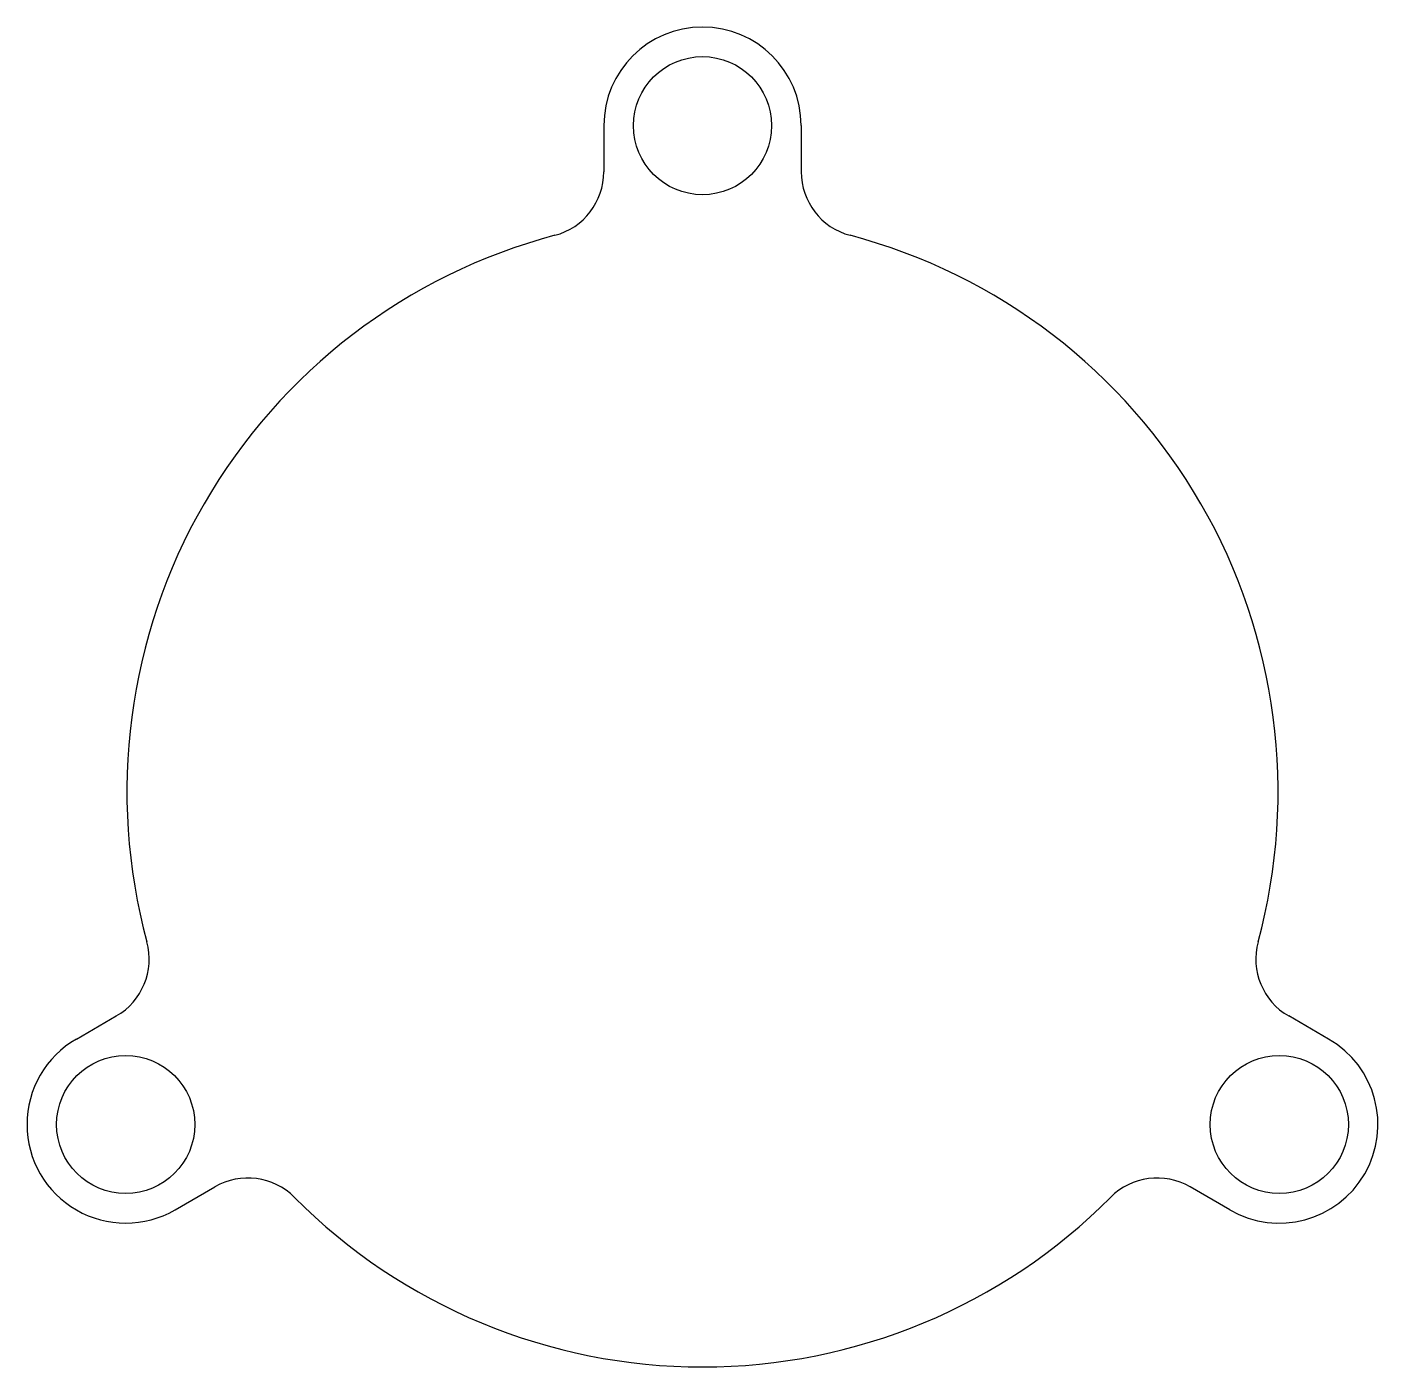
# Model space of a CAD drawing. Header units: millimetres. Extents: x -41.1 to 41.1, y -35 to 46.5.
import ezdxf

# ---------------------------------------------------------------- set-up
doc = ezdxf.new("R2010")
doc.units = ezdxf.units.MM

msp = doc.modelspace()

# ---------------------------------------------------------------- linework, layer by layer
for p, q in [((-6, 40.5), (-6, 37.696)), ((6, 40.5), (6, 37.696)), ((-38.074, -15.054), (-35.646, -13.652)), ((38.074, -15.054), (35.646, -13.652)), ((-32.074, -25.446), (-29.646, -24.044)), ((32.074, -25.446), (29.646, -24.044))]:
    msp.add_line(p, q)
for centre in [(0, 40.5), (-35.074, -20.25), (35.074, -20.25)]:
    msp.add_circle(centre, 4.2)
for centre, radius, start, end in [((0, 40.5), 6, 0, 180), ((-10, 37.696), 4, 284.85717, 0), ((10, 37.696), 4, 180, 255.14283), ((0, 0), 35, 104.85717, 195.14283), ((0, 0), 35, 344.85717, 75.14283), ((-37.646, -10.188), 4, 300, 15.14283), ((37.646, -10.188), 4, 164.85717, 240), ((-35.074, -20.25), 6, 120, 300), ((35.074, -20.25), 6, 240, 60), ((-27.646, -27.508), 4, 44.85717, 120), ((27.646, -27.508), 4, 60, 135.14283), ((0, 0), 35, 224.85717, 315.14283)]:
    msp.add_arc(centre, radius, start, end)

doc.saveas('drawing.dxf')
